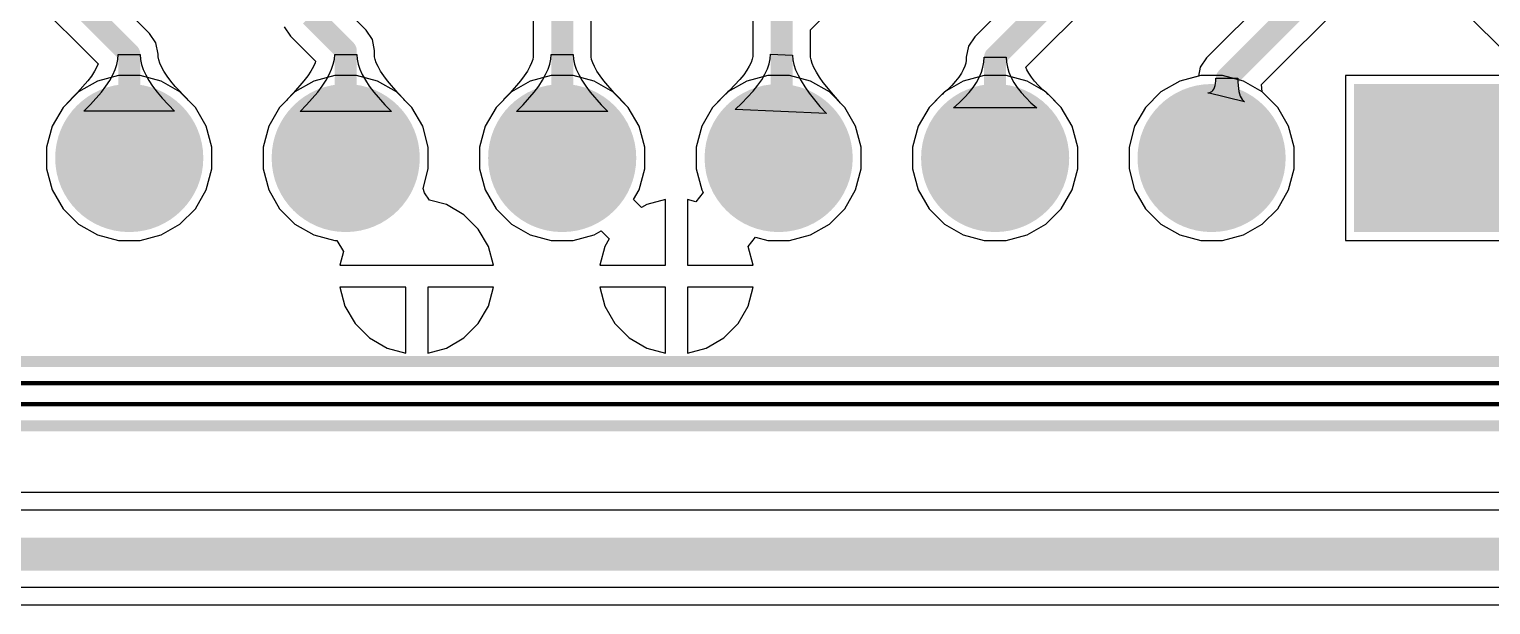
# Model space of a CAD drawing. Header units: inches. Extents: x 1.37 to 4.6, y 1.74 to 5.29.
# Drawn here: x 2.127 to 2.791, y 3.512 to 3.774 of the extents above; entities that cross this region are included whole.
import ezdxf

# ---------------------------------------------------------------- set-up
doc = ezdxf.new("R2010")
doc.units = ezdxf.units.IN
doc.header["$MEASUREMENT"] = 0
for name, color, linetype in [('BottomLayer', 5, 'Continuous'), ('BottomSolder', 6, 'Continuous'), ('Mechanical13', 56, 'Continuous'), ('Mechanical15', 56, 'Continuous'), ('MultiLayer', 9, 'Continuous'), ('PadHoleLayer', 156, 'Continuous'), ('TopLayer', 1, 'Continuous'), ('TopOverlay', 2, 'Continuous'), ('TopSolder', 216, 'Continuous')]:
    doc.layers.add(name, color=color, linetype=linetype)

# ---------------------------------------------------------------- blocks, each defined once
blk = doc.blocks.new('JST_B8B_XH_A_134')
at = {"layer": 'Mechanical13', "const_width": 0.005}
blk.add_lwpolyline([(-0.44094, 0.11319), (0.44094, 0.11319)], dxfattribs=at)
at = {"layer": 'Mechanical15', "const_width": 0.00197}
blk.add_lwpolyline([(-0.45079, 0.12303), (0.45079, 0.12303)], dxfattribs=at)
at = {"layer": 'TopOverlay', "const_width": 0.005}
blk.add_lwpolyline([(-0.44094, 0.11319), (0.44094, 0.11319)], dxfattribs=at)
blk = doc.blocks.new('JST_B8B_XH_A_137')
at = {"layer": 'BottomLayer'}
h = blk.add_hatch(color=5, dxfattribs=at)
edge = h.paths.add_edge_path()
edge.add_arc((-0.24606, -0.02067), 0.02968, 0, 360)
h = blk.add_hatch(color=5, dxfattribs=at)
edge = h.paths.add_edge_path()
edge.add_arc((-0.14764, -0.02067), 0.02968, 0, 360)
h = blk.add_hatch(color=5, dxfattribs=at)
edge = h.paths.add_edge_path()
edge.add_arc((-0.04921, -0.02067), 0.02968, 0, 360)
h = blk.add_hatch(color=5, dxfattribs=at)
edge = h.paths.add_edge_path()
edge.add_arc((0.04921, -0.02067), 0.02968, 0, 360)
h = blk.add_hatch(color=5, dxfattribs=at)
edge = h.paths.add_edge_path()
edge.add_arc((0.14764, -0.02067), 0.02968, 0, 360)
h = blk.add_hatch(color=5, dxfattribs=at)
edge = h.paths.add_edge_path()
edge.add_arc((0.24606, -0.02067), 0.02968, 0, 360)
blk.add_hatch(color=5, dxfattribs=at).paths.add_polyline_path([(0.3148, 0.00902), (0.37417, 0.00902), (0.37417, -0.05035), (0.3148, -0.05035)])
at = {"layer": 'BottomSolder'}
h = blk.add_hatch(color=6, dxfattribs=at)
edge = h.paths.add_edge_path()
edge.add_arc((-0.24606, -0.02067), 0.03368, 0, 360)
h = blk.add_hatch(color=6, dxfattribs=at)
edge = h.paths.add_edge_path()
edge.add_arc((-0.14764, -0.02067), 0.03368, 0, 360)
h = blk.add_hatch(color=6, dxfattribs=at)
edge = h.paths.add_edge_path()
edge.add_arc((-0.04921, -0.02067), 0.03368, 0, 360)
h = blk.add_hatch(color=6, dxfattribs=at)
edge = h.paths.add_edge_path()
edge.add_arc((0.04921, -0.02067), 0.03368, 0, 360)
h = blk.add_hatch(color=6, dxfattribs=at)
edge = h.paths.add_edge_path()
edge.add_arc((0.14764, -0.02067), 0.03368, 0, 360)
h = blk.add_hatch(color=6, dxfattribs=at)
edge = h.paths.add_edge_path()
edge.add_arc((0.24606, -0.02067), 0.03368, 0, 360)
blk.add_hatch(color=6, dxfattribs=at).paths.add_polyline_path([(0.3108, 0.01302), (0.37817, 0.01302), (0.37817, -0.05435), (0.3108, -0.05435)])
at = {"layer": 'MultiLayer'}
h = blk.add_hatch(color=9, dxfattribs=at)
edge = h.paths.add_edge_path()
edge.add_arc((-0.24606, -0.02067), 0.02968, 0, 360)
h = blk.add_hatch(color=9, dxfattribs=at)
edge = h.paths.add_edge_path()
edge.add_arc((-0.14764, -0.02067), 0.02968, 0, 360)
h = blk.add_hatch(color=9, dxfattribs=at)
edge = h.paths.add_edge_path()
edge.add_arc((-0.04921, -0.02067), 0.02968, 0, 360)
h = blk.add_hatch(color=9, dxfattribs=at)
edge = h.paths.add_edge_path()
edge.add_arc((0.04921, -0.02067), 0.02968, 0, 360)
h = blk.add_hatch(color=9, dxfattribs=at)
edge = h.paths.add_edge_path()
edge.add_arc((0.14764, -0.02067), 0.02968, 0, 360)
h = blk.add_hatch(color=9, dxfattribs=at)
edge = h.paths.add_edge_path()
edge.add_arc((0.24606, -0.02067), 0.02968, 0, 360)
at = {"layer": 'PadHoleLayer'}
h = blk.add_hatch(color=156, dxfattribs=at)
edge = h.paths.add_edge_path()
edge.add_arc((-0.24606, -0.02067), 0.01969, 0, 360)
h = blk.add_hatch(color=156, dxfattribs=at)
edge = h.paths.add_edge_path()
edge.add_arc((-0.14764, -0.02067), 0.01969, 0, 360)
h = blk.add_hatch(color=156, dxfattribs=at)
edge = h.paths.add_edge_path()
edge.add_arc((-0.04921, -0.02067), 0.01969, 0, 360)
h = blk.add_hatch(color=156, dxfattribs=at)
edge = h.paths.add_edge_path()
edge.add_arc((0.04921, -0.02067), 0.01969, 0, 360)
h = blk.add_hatch(color=156, dxfattribs=at)
edge = h.paths.add_edge_path()
edge.add_arc((0.14764, -0.02067), 0.01969, 0, 360)
h = blk.add_hatch(color=156, dxfattribs=at)
edge = h.paths.add_edge_path()
edge.add_arc((0.24606, -0.02067), 0.01969, 0, 360)
h = blk.add_hatch(color=156, dxfattribs=at)
edge = h.paths.add_edge_path()
edge.add_arc((0.34449, -0.02067), 0.01969, 0, 360)
at = {"layer": 'TopLayer'}
h = blk.add_hatch(color=1, dxfattribs=at)
edge = h.paths.add_edge_path()
edge.add_arc((-0.24606, -0.02067), 0.02968, 0, 360)
h = blk.add_hatch(color=1, dxfattribs=at)
edge = h.paths.add_edge_path()
edge.add_arc((-0.14764, -0.02067), 0.02968, 0, 360)
h = blk.add_hatch(color=1, dxfattribs=at)
edge = h.paths.add_edge_path()
edge.add_arc((-0.04921, -0.02067), 0.02968, 0, 360)
h = blk.add_hatch(color=1, dxfattribs=at)
edge = h.paths.add_edge_path()
edge.add_arc((0.04921, -0.02067), 0.02968, 0, 360)
h = blk.add_hatch(color=1, dxfattribs=at)
edge = h.paths.add_edge_path()
edge.add_arc((0.14764, -0.02067), 0.02968, 0, 360)
h = blk.add_hatch(color=1, dxfattribs=at)
edge = h.paths.add_edge_path()
edge.add_arc((0.24606, -0.02067), 0.02968, 0, 360)
blk.add_hatch(color=1, dxfattribs=at).paths.add_polyline_path([(0.3148, 0.00902), (0.37417, 0.00902), (0.37417, -0.05035), (0.3148, -0.05035)])
at = {"layer": 'TopSolder'}
h = blk.add_hatch(color=216, dxfattribs=at)
edge = h.paths.add_edge_path()
edge.add_arc((-0.24606, -0.02067), 0.03368, 0, 360)
h = blk.add_hatch(color=216, dxfattribs=at)
edge = h.paths.add_edge_path()
edge.add_arc((-0.14764, -0.02067), 0.03368, 0, 360)
h = blk.add_hatch(color=216, dxfattribs=at)
edge = h.paths.add_edge_path()
edge.add_arc((-0.04921, -0.02067), 0.03368, 0, 360)
h = blk.add_hatch(color=216, dxfattribs=at)
edge = h.paths.add_edge_path()
edge.add_arc((0.04921, -0.02067), 0.03368, 0, 360)
h = blk.add_hatch(color=216, dxfattribs=at)
edge = h.paths.add_edge_path()
edge.add_arc((0.14764, -0.02067), 0.03368, 0, 360)
h = blk.add_hatch(color=216, dxfattribs=at)
edge = h.paths.add_edge_path()
edge.add_arc((0.24606, -0.02067), 0.03368, 0, 360)
blk.add_hatch(color=216, dxfattribs=at).paths.add_polyline_path([(0.3108, 0.01302), (0.37817, 0.01302), (0.37817, -0.05435), (0.3108, -0.05435)])
at = {"layer": 'Mechanical13', "const_width": 0.005}
blk.add_lwpolyline([(-0.44094, -0.11319), (0.44094, -0.11319)], dxfattribs=at)
at = {"layer": 'Mechanical15', "const_width": 0.00197}
blk.add_lwpolyline([(-0.45079, -0.12303), (0.45079, -0.12303)], dxfattribs=at)
at = {"layer": 'TopOverlay', "const_width": 0.005}
blk.add_lwpolyline([(-0.44094, -0.11319), (0.44094, -0.11319)], dxfattribs=at)

msp = doc.modelspace()

# ---------------------------------------------------------------- linework, layer by layer
at = {"layer": 'BottomLayer'}
for p, q in [((2.35072, 4.21072), (2.85187, 3.70956)), ((2.15794, 3.75023), (2.14938, 3.74529)), ((2.16749, 3.75279), (2.15794, 3.75023)), ((2.17738, 3.75279), (2.16749, 3.75279)), ((2.18694, 3.75023), (2.17738, 3.75279)), ((2.1955, 3.74529), (2.18694, 3.75023)), ((2.25637, 3.75023), (2.2478, 3.74529)), ((2.26592, 3.75279), (2.25637, 3.75023)), ((2.27581, 3.75279), (2.26592, 3.75279)), ((2.28536, 3.75023), (2.27581, 3.75279)), ((2.29393, 3.74529), (2.28536, 3.75023)), ((2.35479, 3.75023), (2.34623, 3.74529)), ((2.36435, 3.75279), (2.35479, 3.75023)), ((2.37423, 3.75279), (2.36435, 3.75279)), ((2.38379, 3.75023), (2.37423, 3.75279)), ((2.39235, 3.74529), (2.38379, 3.75023)), ((2.45322, 3.75023), (2.44465, 3.74529)), ((2.46277, 3.75279), (2.45322, 3.75023)), ((2.47266, 3.75279), (2.46277, 3.75279)), ((2.48221, 3.75023), (2.47266, 3.75279)), ((2.49078, 3.74529), (2.48221, 3.75023)), ((2.55164, 3.75023), (2.54308, 3.74529)), ((2.5612, 3.75279), (2.55164, 3.75023)), ((2.57109, 3.75279), (2.5612, 3.75279)), ((2.58064, 3.75023), (2.57109, 3.75279)), ((2.5892, 3.74529), (2.58064, 3.75023)), ((2.65007, 3.75023), (2.6415, 3.74529)), ((2.65962, 3.75279), (2.65007, 3.75023)), ((2.66951, 3.75279), (2.65962, 3.75279)), ((2.67906, 3.75023), (2.66951, 3.75279)), ((2.68763, 3.74529), (2.67906, 3.75023)), ((2.80055, 3.75279), (2.72543, 3.75279)), ((2.72543, 3.75279), (2.72543, 3.67767)), ((2.14938, 3.74529), (2.14238, 3.73829)), ((2.20249, 3.73829), (2.1955, 3.74529)), ((2.2478, 3.74529), (2.24081, 3.73829)), ((2.30092, 3.73829), (2.29393, 3.74529)), ((2.34623, 3.74529), (2.33924, 3.73829)), ((2.39934, 3.73829), (2.39235, 3.74529)), ((2.44465, 3.74529), (2.43766, 3.73829)), ((2.49777, 3.73829), (2.49078, 3.74529)), ((2.54308, 3.74529), (2.53609, 3.73829)), ((2.5962, 3.73829), (2.5892, 3.74529)), ((2.6415, 3.74529), (2.63451, 3.73829)), ((2.69462, 3.73829), (2.68763, 3.74529)), ((2.14238, 3.73829), (2.13744, 3.72973)), ((2.20744, 3.72973), (2.20249, 3.73829)), ((2.24081, 3.73829), (2.23587, 3.72973)), ((2.30586, 3.72973), (2.30092, 3.73829)), ((2.33924, 3.73829), (2.33429, 3.72973)), ((2.40429, 3.72973), (2.39934, 3.73829)), ((2.43766, 3.73829), (2.43272, 3.72973)), ((2.50271, 3.72973), (2.49777, 3.73829)), ((2.53609, 3.73829), (2.53114, 3.72973)), ((2.60114, 3.72973), (2.5962, 3.73829)), ((2.63451, 3.73829), (2.62957, 3.72973)), ((2.69957, 3.72973), (2.69462, 3.73829)), ((2.13744, 3.72973), (2.13488, 3.72018)), ((2.21, 3.72018), (2.20744, 3.72973)), ((2.23587, 3.72973), (2.23331, 3.72018)), ((2.30842, 3.72018), (2.30586, 3.72973)), ((2.33429, 3.72973), (2.33173, 3.72018)), ((2.40685, 3.72018), (2.40429, 3.72973)), ((2.43272, 3.72973), (2.43016, 3.72018)), ((2.50527, 3.72018), (2.50271, 3.72973)), ((2.53114, 3.72973), (2.52858, 3.72018)), ((2.6037, 3.72018), (2.60114, 3.72973)), ((2.62957, 3.72973), (2.62701, 3.72018)), ((2.70212, 3.72018), (2.69957, 3.72973)), ((2.13488, 3.72018), (2.13488, 3.71029)), ((2.21, 3.71029), (2.21, 3.72018)), ((2.23331, 3.72018), (2.23331, 3.71029)), ((2.30842, 3.71029), (2.30842, 3.72018)), ((2.33173, 3.72018), (2.33173, 3.71029)), ((2.40685, 3.71029), (2.40685, 3.72018)), ((2.43016, 3.72018), (2.43016, 3.71029)), ((2.50527, 3.71029), (2.50527, 3.72018)), ((2.52858, 3.72018), (2.52858, 3.71029)), ((2.6037, 3.71029), (2.6037, 3.72018)), ((2.62701, 3.72018), (2.62701, 3.71029)), ((2.70212, 3.71029), (2.70212, 3.72018)), ((2.13488, 3.71029), (2.13744, 3.70073)), ((2.20744, 3.70073), (2.21, 3.71029)), ((2.23331, 3.71029), (2.23587, 3.70073)), ((2.30605, 3.70142), (2.30842, 3.71029)), ((2.33173, 3.71029), (2.33429, 3.70073)), ((2.40429, 3.70073), (2.40685, 3.71029)), ((2.43016, 3.71029), (2.43272, 3.70073)), ((2.50271, 3.70073), (2.50527, 3.71029)), ((2.52858, 3.71029), (2.53114, 3.70073)), ((2.60114, 3.70073), (2.6037, 3.71029)), ((2.62701, 3.71029), (2.62957, 3.70073)), ((2.69957, 3.70073), (2.70212, 3.71029)), ((2.13744, 3.70073), (2.14238, 3.69217)), ((2.20249, 3.69217), (2.20744, 3.70073)), ((2.23587, 3.70073), (2.24081, 3.69217)), ((2.30672, 3.69945), (2.30605, 3.70142)), ((2.30896, 3.69609), (2.30672, 3.69945)), ((2.31666, 3.69403), (2.30896, 3.69609)), ((2.33429, 3.70073), (2.33924, 3.69217)), ((2.40175, 3.69634), (2.40429, 3.70073)), ((2.40541, 3.69268), (2.40175, 3.69634)), ((2.41626, 3.69631), (2.40775, 3.69403)), ((2.41626, 3.66642), (2.41626, 3.69631)), ((2.43009, 3.69529), (2.42626, 3.69631)), ((2.42626, 3.69631), (2.42626, 3.66642)), ((2.43338, 3.69958), (2.43009, 3.69529)), ((2.43272, 3.70073), (2.43338, 3.69958)), ((2.49777, 3.69217), (2.50271, 3.70073)), ((2.53114, 3.70073), (2.53609, 3.69217)), ((2.5962, 3.69217), (2.60114, 3.70073)), ((2.62957, 3.70073), (2.63451, 3.69217)), ((2.69462, 3.69217), (2.69957, 3.70073)), ((2.14238, 3.69217), (2.14938, 3.68518)), ((2.1955, 3.68518), (2.20249, 3.69217)), ((2.24081, 3.69217), (2.2478, 3.68518)), ((2.32464, 3.68942), (2.31666, 3.69403)), ((2.33116, 3.68291), (2.32464, 3.68942)), ((2.33924, 3.69217), (2.34623, 3.68518)), ((2.40775, 3.69403), (2.40541, 3.69268)), ((2.49078, 3.68518), (2.49777, 3.69217)), ((2.53609, 3.69217), (2.54308, 3.68518)), ((2.5892, 3.68518), (2.5962, 3.69217)), ((2.63451, 3.69217), (2.6415, 3.68518)), ((2.68763, 3.68518), (2.69462, 3.69217)), ((2.14938, 3.68518), (2.15794, 3.68023)), ((2.18694, 3.68023), (2.1955, 3.68518)), ((2.2478, 3.68518), (2.25637, 3.68023)), ((2.33576, 3.67493), (2.33116, 3.68291)), ((2.34623, 3.68518), (2.35479, 3.68023)), ((2.38379, 3.68023), (2.38701, 3.68209)), ((2.38701, 3.68209), (2.39067, 3.67843)), ((2.48221, 3.68023), (2.49078, 3.68518)), ((2.54308, 3.68518), (2.55164, 3.68023)), ((2.58064, 3.68023), (2.5892, 3.68518)), ((2.6415, 3.68518), (2.65007, 3.68023)), ((2.67906, 3.68023), (2.68763, 3.68518)), ((2.15794, 3.68023), (2.16749, 3.67767)), ((2.16749, 3.67767), (2.17738, 3.67767)), ((2.17738, 3.67767), (2.18694, 3.68023)), ((2.25637, 3.68023), (2.26592, 3.67767)), ((2.26592, 3.67767), (2.26682, 3.67767)), ((2.26682, 3.67767), (2.26993, 3.67267)), ((2.33804, 3.66642), (2.33576, 3.67493)), ((2.35479, 3.68023), (2.36435, 3.67767)), ((2.36435, 3.67767), (2.37423, 3.67767)), ((2.37423, 3.67767), (2.38379, 3.68023)), ((2.38864, 3.67493), (2.38636, 3.66642)), ((2.39067, 3.67843), (2.38864, 3.67493)), ((2.45387, 3.67493), (2.4572, 3.67917)), ((2.45615, 3.66642), (2.45387, 3.67493)), ((2.4572, 3.67917), (2.46277, 3.67767)), ((2.46277, 3.67767), (2.47266, 3.67767)), ((2.47266, 3.67767), (2.48221, 3.68023)), ((2.55164, 3.68023), (2.5612, 3.67767)), ((2.5612, 3.67767), (2.57109, 3.67767)), ((2.57109, 3.67767), (2.58064, 3.68023)), ((2.65007, 3.68023), (2.65962, 3.67767)), ((2.65962, 3.67767), (2.66951, 3.67767)), ((2.66951, 3.67767), (2.67906, 3.68023)), ((2.72543, 3.67767), (2.80055, 3.67767)), ((2.26993, 3.67267), (2.26825, 3.66642)), ((2.26825, 3.66642), (2.33804, 3.66642)), ((2.38636, 3.66642), (2.41626, 3.66642)), ((2.42626, 3.66642), (2.45615, 3.66642)), ((2.29815, 3.65642), (2.26825, 3.65642)), ((2.26825, 3.65642), (2.27053, 3.64791)), ((2.29815, 3.62652), (2.29815, 3.65642)), ((2.33804, 3.65642), (2.30815, 3.65642)), ((2.30815, 3.65642), (2.30815, 3.62652)), ((2.33576, 3.64791), (2.33804, 3.65642)), ((2.41626, 3.65642), (2.38636, 3.65642)), ((2.38636, 3.65642), (2.38864, 3.64791)), ((2.41626, 3.62652), (2.41626, 3.65642)), ((2.45615, 3.65642), (2.42626, 3.65642)), ((2.42626, 3.65642), (2.42626, 3.62652)), ((2.45387, 3.64791), (2.45615, 3.65642)), ((2.27053, 3.64791), (2.27514, 3.63993)), ((2.33116, 3.63993), (2.33576, 3.64791)), ((2.38864, 3.64791), (2.39325, 3.63993)), ((2.44927, 3.63993), (2.45387, 3.64791)), ((2.27514, 3.63993), (2.28166, 3.63341)), ((2.32464, 3.63341), (2.33116, 3.63993)), ((2.39325, 3.63993), (2.39977, 3.63341)), ((2.44275, 3.63341), (2.44927, 3.63993)), ((2.28166, 3.63341), (2.28964, 3.6288)), ((2.28964, 3.6288), (2.29815, 3.62652)), ((2.30815, 3.62652), (2.31666, 3.6288)), ((2.31666, 3.6288), (2.32464, 3.63341)), ((2.39977, 3.63341), (2.40775, 3.6288)), ((2.40775, 3.6288), (2.41626, 3.62652)), ((2.42626, 3.62652), (2.43477, 3.6288)), ((2.43477, 3.6288), (2.44275, 3.63341)), ((2.825, 3.56303), (1.98833, 3.56303)), ((2.825, 3.555), (1.985, 3.555)), ((1.955, 3.52), (2.84, 3.52)), ((1.955, 3.51197), (2.80667, 3.51197))]:
    msp.add_line(p, q, dxfattribs=at)
at = {"layer": 'BottomLayer', "const_width": 0.015}
msp.add_lwpolyline([(1.95, 3.535), (2.82, 3.535)], dxfattribs=at)
at = {"layer": 'TopLayer'}
for p, q in [((2.38242, 3.7613), (2.38242, 3.96071)), ((2.35616, 3.85583), (2.35616, 3.7613)), ((2.75076, 3.84932), (2.66221, 3.76078)), ((2.18172, 3.77184), (2.11273, 3.84084)), ((2.68719, 3.74862), (2.77317, 3.8346)), ((2.6179, 3.83147), (2.55686, 3.77042)), ((2.09032, 3.82612), (2.15838, 3.75805)), ((2.58013, 3.75656), (2.64031, 3.81675)), ((2.48218, 3.77362), (2.50745, 3.79889)), ((2.28015, 3.77342), (2.26813, 3.78544)), ((2.24287, 3.77498), (2.24572, 3.77072)), ((2.45593, 3.77906), (2.45593, 3.76148)), ((2.18457, 3.76758), (2.18172, 3.77184)), ((2.24572, 3.77072), (2.2572, 3.75924)), ((2.28299, 3.76916), (2.28015, 3.77342)), ((2.28399, 3.76414), (2.28299, 3.76916)), ((2.48218, 3.76106), (2.48218, 3.77362)), ((2.55686, 3.77042), (2.55401, 3.76616)), ((2.16728, 3.76012), (2.16744, 3.7623)), ((2.16744, 3.7623), (2.17744, 3.7623)), ((2.17744, 3.7623), (2.1776, 3.76012)), ((2.18557, 3.76256), (2.18457, 3.76758)), ((2.18557, 3.76122), (2.18557, 3.76256)), ((2.26571, 3.76017), (2.26586, 3.7623)), ((2.26586, 3.7623), (2.27586, 3.7623)), ((2.27586, 3.7623), (2.27602, 3.76017)), ((2.28399, 3.7613), (2.28399, 3.76414)), ((2.28425, 3.76006), (2.28399, 3.7613)), ((2.35616, 3.7613), (2.3559, 3.76006)), ((2.36413, 3.76017), (2.36429, 3.7623)), ((2.36429, 3.7623), (2.37429, 3.7623)), ((2.37429, 3.7623), (2.37445, 3.76017)), ((2.38268, 3.76006), (2.38242, 3.7613)), ((2.45593, 3.76147), (2.45567, 3.76024)), ((2.45593, 3.76148), (2.45593, 3.76147)), ((2.4639, 3.76032), (2.46406, 3.7625)), ((2.46406, 3.7625), (2.47406, 3.76204)), ((2.47406, 3.76204), (2.47421, 3.75996)), ((2.55401, 3.76616), (2.55301, 3.76114)), ((2.15667, 3.7547), (2.15526, 3.75255)), ((2.15776, 3.75666), (2.15667, 3.7547)), ((2.15838, 3.75805), (2.15776, 3.75666)), ((2.16495, 3.75307), (2.16604, 3.7555)), ((2.16604, 3.7555), (2.16682, 3.75786)), ((2.16682, 3.75786), (2.16728, 3.76012)), ((2.1776, 3.76012), (2.17806, 3.75786)), ((2.17806, 3.75786), (2.17884, 3.7555)), ((2.17884, 3.7555), (2.17993, 3.75307)), ((2.18583, 3.75994), (2.18557, 3.76122)), ((2.18634, 3.75841), (2.18583, 3.75994)), ((2.18712, 3.75666), (2.18634, 3.75841)), ((2.18821, 3.7547), (2.18712, 3.75666)), ((2.18962, 3.75255), (2.18821, 3.7547)), ((2.25505, 3.7548), (2.25361, 3.75261)), ((2.25617, 3.7568), (2.25505, 3.7548)), ((2.25697, 3.75856), (2.25617, 3.7568)), ((2.2572, 3.75924), (2.25697, 3.75856)), ((2.26334, 3.75317), (2.26444, 3.7556)), ((2.26444, 3.7556), (2.26523, 3.75794)), ((2.26523, 3.75794), (2.26571, 3.76017)), ((2.27602, 3.76017), (2.2765, 3.75794)), ((2.2765, 3.75794), (2.27729, 3.7556)), ((2.27729, 3.7556), (2.27839, 3.75317)), ((2.28476, 3.75856), (2.28425, 3.76006)), ((2.28556, 3.7568), (2.28476, 3.75856)), ((2.28667, 3.7548), (2.28556, 3.7568)), ((2.28812, 3.75261), (2.28667, 3.7548)), ((2.35348, 3.7548), (2.35204, 3.75261)), ((2.35459, 3.7568), (2.35348, 3.7548)), ((2.35539, 3.75856), (2.35459, 3.7568)), ((2.3559, 3.76006), (2.35539, 3.75856)), ((2.36177, 3.75317), (2.36287, 3.7556)), ((2.36287, 3.7556), (2.36366, 3.75794)), ((2.36366, 3.75794), (2.36413, 3.76017)), ((2.37445, 3.76017), (2.37492, 3.75794)), ((2.37492, 3.75794), (2.37571, 3.7556)), ((2.37571, 3.7556), (2.37681, 3.75317)), ((2.38319, 3.75856), (2.38268, 3.76006)), ((2.38399, 3.7568), (2.38319, 3.75856)), ((2.3851, 3.7548), (2.38399, 3.7568)), ((2.38654, 3.75261), (2.3851, 3.7548)), ((2.45325, 3.75519), (2.45181, 3.75311)), ((2.45437, 3.75709), (2.45325, 3.75519)), ((2.45516, 3.75877), (2.45437, 3.75709)), ((2.45567, 3.76024), (2.45516, 3.75877)), ((2.46148, 3.75334), (2.46261, 3.75574)), ((2.46261, 3.75574), (2.46341, 3.75807)), ((2.46341, 3.75807), (2.4639, 3.76032)), ((2.47421, 3.75996), (2.47467, 3.75776)), ((2.47467, 3.75776), (2.47544, 3.75542)), ((2.47544, 3.75542), (2.47652, 3.75295)), ((2.48244, 3.75984), (2.48218, 3.76106)), ((2.48295, 3.75829), (2.48244, 3.75984)), ((2.48375, 3.75646), (2.48295, 3.75829)), ((2.48486, 3.75437), (2.48375, 3.75646)), ((2.55167, 3.75542), (2.55078, 3.75377)), ((2.55233, 3.75697), (2.55167, 3.75542)), ((2.55277, 3.75842), (2.55233, 3.75697)), ((2.55301, 3.75979), (2.55277, 3.75842)), ((2.55301, 3.76114), (2.55301, 3.75979)), ((2.55989, 3.75423), (2.56058, 3.75653)), ((2.56058, 3.75653), (2.561, 3.75884)), ((2.561, 3.75884), (2.56114, 3.76114)), ((2.56114, 3.76114), (2.57114, 3.76114)), ((2.57114, 3.76114), (2.57128, 3.75884)), ((2.57128, 3.75884), (2.5717, 3.75653)), ((2.5717, 3.75653), (2.57239, 3.75423)), ((2.58061, 3.75542), (2.58013, 3.75656)), ((2.5815, 3.75377), (2.58061, 3.75542)), ((2.65937, 3.75652), (2.65857, 3.75251)), ((2.66221, 3.76078), (2.65937, 3.75652)), ((2.15357, 3.7503), (2.14896, 3.74508)), ((2.15526, 3.75255), (2.15357, 3.7503)), ((2.16183, 3.74793), (2.16354, 3.75054)), ((2.16354, 3.75054), (2.16495, 3.75307)), ((2.17993, 3.75307), (2.18134, 3.75054)), ((2.18134, 3.75054), (2.18305, 3.74793)), ((2.19136, 3.75023), (2.18962, 3.75255)), ((2.19339, 3.74782), (2.19136, 3.75023)), ((2.25189, 3.75031), (2.24719, 3.74494)), ((2.25361, 3.75261), (2.25189, 3.75031)), ((2.25813, 3.74526), (2.26018, 3.74799)), ((2.26018, 3.74799), (2.26192, 3.75063)), ((2.26192, 3.75063), (2.26334, 3.75317)), ((2.27839, 3.75317), (2.27981, 3.75063)), ((2.27981, 3.75063), (2.28155, 3.74799)), ((2.28155, 3.74799), (2.2836, 3.74526)), ((2.28984, 3.75031), (2.28812, 3.75261)), ((2.29453, 3.74494), (2.28984, 3.75031)), ((2.35031, 3.75031), (2.34562, 3.74494)), ((2.35204, 3.75261), (2.35031, 3.75031)), ((2.35656, 3.74526), (2.35861, 3.74799)), ((2.35861, 3.74799), (2.36035, 3.75063)), ((2.36035, 3.75063), (2.36177, 3.75317)), ((2.37681, 3.75317), (2.37823, 3.75063)), ((2.37823, 3.75063), (2.37997, 3.74799)), ((2.37997, 3.74799), (2.38202, 3.74526)), ((2.38827, 3.75031), (2.38654, 3.75261)), ((2.39296, 3.74494), (2.38827, 3.75031)), ((2.45008, 3.75095), (2.44532, 3.7459)), ((2.45181, 3.75311), (2.45008, 3.75095)), ((2.45615, 3.74568), (2.45825, 3.74831)), ((2.45825, 3.74831), (2.46002, 3.75086)), ((2.46002, 3.75086), (2.46148, 3.75334)), ((2.47652, 3.75295), (2.4779, 3.75036)), ((2.4779, 3.75036), (2.47959, 3.74764)), ((2.48629, 3.75207), (2.48486, 3.75437)), ((2.48801, 3.74962), (2.48629, 3.75207)), ((2.49262, 3.74392), (2.48801, 3.74962)), ((2.54645, 3.74829), (2.54442, 3.74631)), ((2.54818, 3.7502), (2.54645, 3.74829)), ((2.54962, 3.75203), (2.54818, 3.7502)), ((2.55078, 3.75377), (2.54962, 3.75203)), ((2.55613, 3.74732), (2.55766, 3.74962)), ((2.55766, 3.74962), (2.55891, 3.75193)), ((2.55891, 3.75193), (2.55989, 3.75423)), ((2.57239, 3.75423), (2.57337, 3.75193)), ((2.57337, 3.75193), (2.57462, 3.74962)), ((2.57462, 3.74962), (2.57615, 3.74732)), ((2.58266, 3.75203), (2.5815, 3.75377)), ((2.5841, 3.7502), (2.58266, 3.75203)), ((2.58583, 3.74829), (2.5841, 3.7502)), ((2.58786, 3.74631), (2.58583, 3.74829)), ((2.65007, 3.75023), (2.6415, 3.74529)), ((2.65857, 3.75251), (2.65007, 3.75023)), ((2.6659, 3.74736), (2.66616, 3.74821)), ((2.66616, 3.74821), (2.66635, 3.74918)), ((2.66635, 3.74918), (2.66646, 3.75028)), ((2.66646, 3.75028), (2.6665, 3.7515)), ((2.6665, 3.7515), (2.6765, 3.7515)), ((2.6765, 3.7515), (2.67653, 3.7498)), ((2.67653, 3.7498), (2.67677, 3.74682)), ((2.68763, 3.74529), (2.68719, 3.74862)), ((2.80055, 3.75279), (2.72543, 3.75279)), ((2.72543, 3.75279), (2.72543, 3.67767)), ((2.14575, 3.74166), (2.14238, 3.73829)), ((2.14618, 3.7423), (2.14575, 3.74166)), ((2.14896, 3.74508), (2.14618, 3.7423)), ((2.14618, 3.7423), (2.14618, 3.7423)), ((2.14618, 3.7423), (2.14618, 3.7423)), ((2.15482, 3.73958), (2.1598, 3.74523)), ((2.1598, 3.74523), (2.16183, 3.74793)), ((2.18305, 3.74793), (2.18508, 3.74523)), ((2.18508, 3.74523), (2.18741, 3.74245)), ((2.18741, 3.74245), (2.19302, 3.73662)), ((2.19881, 3.74219), (2.19339, 3.74782)), ((2.19918, 3.74161), (2.19881, 3.74219)), ((2.20249, 3.73829), (2.19918, 3.74161)), ((2.24395, 3.74144), (2.24081, 3.73829)), ((2.24437, 3.74207), (2.24395, 3.74144)), ((2.24719, 3.74494), (2.24437, 3.74207)), ((2.25308, 3.73947), (2.25813, 3.74526)), ((2.2836, 3.74526), (2.28865, 3.73947)), ((2.29736, 3.74207), (2.29453, 3.74494)), ((2.29778, 3.74144), (2.29736, 3.74207)), ((2.30092, 3.73829), (2.29778, 3.74144)), ((2.34238, 3.74144), (2.33924, 3.73829)), ((2.34279, 3.74207), (2.34238, 3.74144)), ((2.34562, 3.74494), (2.34279, 3.74207)), ((2.35151, 3.73947), (2.35656, 3.74526)), ((2.38202, 3.74526), (2.38707, 3.73947)), ((2.39579, 3.74207), (2.39296, 3.74494)), ((2.3962, 3.74144), (2.39579, 3.74207)), ((2.39934, 3.73829), (2.3962, 3.74144)), ((2.44207, 3.7427), (2.43766, 3.73829)), ((2.44245, 3.74323), (2.44207, 3.7427)), ((2.44455, 3.74518), (2.44245, 3.74323)), ((2.44465, 3.74529), (2.44455, 3.74518)), ((2.44467, 3.7453), (2.44465, 3.74529)), ((2.44532, 3.7459), (2.44467, 3.7453)), ((2.45098, 3.7402), (2.45615, 3.74568)), ((2.47959, 3.74764), (2.48159, 3.74479)), ((2.48159, 3.74479), (2.48651, 3.7387)), ((2.49539, 3.74085), (2.49262, 3.74392)), ((2.54147, 3.74368), (2.53609, 3.73829)), ((2.54154, 3.74378), (2.54147, 3.74368)), ((2.54164, 3.74384), (2.54154, 3.74378)), ((2.54192, 3.74413), (2.54164, 3.74384)), ((2.54194, 3.74415), (2.54192, 3.74413)), ((2.54199, 3.74419), (2.54194, 3.74415)), ((2.54308, 3.74529), (2.54199, 3.74419)), ((2.54356, 3.74556), (2.54308, 3.74529)), ((2.54442, 3.74631), (2.54356, 3.74556)), ((2.54986, 3.7404), (2.55223, 3.74271)), ((2.55223, 3.74271), (2.55432, 3.74501)), ((2.55432, 3.74501), (2.55613, 3.74732)), ((2.57615, 3.74732), (2.57796, 3.74501)), ((2.57796, 3.74501), (2.58005, 3.74271)), ((2.58005, 3.74271), (2.58242, 3.7404)), ((2.58872, 3.74556), (2.58786, 3.74631)), ((2.5892, 3.74529), (2.58872, 3.74556)), ((2.59029, 3.74419), (2.5892, 3.74529)), ((2.59034, 3.74415), (2.59029, 3.74419)), ((2.59036, 3.74413), (2.59034, 3.74415)), ((2.59065, 3.74384), (2.59036, 3.74413)), ((2.59075, 3.74378), (2.59065, 3.74384)), ((2.59081, 3.74368), (2.59075, 3.74378)), ((2.5962, 3.73829), (2.59081, 3.74368)), ((2.6415, 3.74529), (2.63451, 3.73829)), ((2.6628, 3.74486), (2.6635, 3.74497)), ((2.67959, 3.74083), (2.6628, 3.74486)), ((2.6635, 3.74497), (2.66413, 3.7452)), ((2.66413, 3.7452), (2.66469, 3.74555)), ((2.66469, 3.74555), (2.66517, 3.74603)), ((2.66517, 3.74603), (2.66557, 3.74663)), ((2.66557, 3.74663), (2.6659, 3.74736)), ((2.67677, 3.74682), (2.67699, 3.74554)), ((2.67699, 3.74554), (2.67727, 3.74441)), ((2.67727, 3.74441), (2.67761, 3.74341)), ((2.67761, 3.74341), (2.67801, 3.74256)), ((2.67801, 3.74256), (2.67848, 3.74184)), ((2.67848, 3.74184), (2.679, 3.74127)), ((2.69462, 3.73829), (2.68763, 3.74529)), ((2.14238, 3.73829), (2.13744, 3.72973)), ((2.15185, 3.73662), (2.15482, 3.73958)), ((2.19302, 3.73662), (2.15185, 3.73662)), ((2.20744, 3.72973), (2.20249, 3.73829)), ((2.24081, 3.73829), (2.23587, 3.72973)), ((2.25009, 3.73643), (2.25308, 3.73947)), ((2.29164, 3.73643), (2.25009, 3.73643)), ((2.28865, 3.73947), (2.29164, 3.73643)), ((2.30586, 3.72973), (2.30092, 3.73829)), ((2.33924, 3.73829), (2.33429, 3.72973)), ((2.34851, 3.73643), (2.35151, 3.73947)), ((2.39007, 3.73643), (2.34851, 3.73643)), ((2.38707, 3.73947), (2.39007, 3.73643)), ((2.40429, 3.72973), (2.39934, 3.73829)), ((2.43766, 3.73829), (2.43272, 3.72973)), ((2.44792, 3.73735), (2.45098, 3.7402)), ((2.48943, 3.73547), (2.44792, 3.73735)), ((2.48651, 3.7387), (2.48943, 3.73547)), ((2.49565, 3.74041), (2.49539, 3.74085)), ((2.49777, 3.73829), (2.49565, 3.74041)), ((2.50271, 3.72973), (2.49777, 3.73829)), ((2.53609, 3.73829), (2.53114, 3.72973)), ((2.54721, 3.7381), (2.54986, 3.7404)), ((2.58507, 3.7381), (2.54721, 3.7381)), ((2.58242, 3.7404), (2.58507, 3.7381)), ((2.60114, 3.72973), (2.5962, 3.73829)), ((2.63451, 3.73829), (2.62957, 3.72973)), ((2.679, 3.74127), (2.67959, 3.74083)), ((2.69957, 3.72973), (2.69462, 3.73829)), ((2.13744, 3.72973), (2.13488, 3.72018)), ((2.21, 3.72018), (2.20744, 3.72973)), ((2.23587, 3.72973), (2.23331, 3.72018)), ((2.30842, 3.72018), (2.30586, 3.72973)), ((2.33429, 3.72973), (2.33173, 3.72018)), ((2.40685, 3.72018), (2.40429, 3.72973)), ((2.43272, 3.72973), (2.43016, 3.72018)), ((2.50527, 3.72018), (2.50271, 3.72973)), ((2.53114, 3.72973), (2.52858, 3.72018)), ((2.6037, 3.72018), (2.60114, 3.72973)), ((2.62957, 3.72973), (2.62701, 3.72018)), ((2.70212, 3.72018), (2.69957, 3.72973)), ((2.13488, 3.72018), (2.13488, 3.71029)), ((2.21, 3.71029), (2.21, 3.72018)), ((2.23331, 3.72018), (2.23331, 3.71029)), ((2.30842, 3.71029), (2.30842, 3.72018)), ((2.33173, 3.72018), (2.33173, 3.71029)), ((2.40685, 3.71029), (2.40685, 3.72018)), ((2.43016, 3.72018), (2.43016, 3.71029)), ((2.50527, 3.71029), (2.50527, 3.72018)), ((2.52858, 3.72018), (2.52858, 3.71029)), ((2.6037, 3.71029), (2.6037, 3.72018)), ((2.62701, 3.72018), (2.62701, 3.71029)), ((2.70212, 3.71029), (2.70212, 3.72018)), ((2.13488, 3.71029), (2.13744, 3.70073)), ((2.20744, 3.70073), (2.21, 3.71029)), ((2.23331, 3.71029), (2.23587, 3.70073)), ((2.30605, 3.70142), (2.30842, 3.71029)), ((2.33173, 3.71029), (2.33429, 3.70073)), ((2.40429, 3.70073), (2.40685, 3.71029)), ((2.43016, 3.71029), (2.43272, 3.70073)), ((2.50271, 3.70073), (2.50527, 3.71029)), ((2.52858, 3.71029), (2.53114, 3.70073)), ((2.60114, 3.70073), (2.6037, 3.71029)), ((2.62701, 3.71029), (2.62957, 3.70073)), ((2.69957, 3.70073), (2.70212, 3.71029)), ((2.13744, 3.70073), (2.14238, 3.69217)), ((2.20249, 3.69217), (2.20744, 3.70073)), ((2.23587, 3.70073), (2.24081, 3.69217)), ((2.30672, 3.69945), (2.30605, 3.70142)), ((2.30896, 3.69609), (2.30672, 3.69945)), ((2.31666, 3.69403), (2.30896, 3.69609)), ((2.33429, 3.70073), (2.33924, 3.69217)), ((2.40175, 3.69634), (2.40429, 3.70073)), ((2.40541, 3.69268), (2.40175, 3.69634)), ((2.41626, 3.69631), (2.40775, 3.69403)), ((2.41626, 3.66642), (2.41626, 3.69631)), ((2.43009, 3.69529), (2.42626, 3.69631)), ((2.42626, 3.69631), (2.42626, 3.66642)), ((2.43338, 3.69958), (2.43009, 3.69529)), ((2.43272, 3.70073), (2.43338, 3.69958)), ((2.49777, 3.69217), (2.50271, 3.70073)), ((2.53114, 3.70073), (2.53609, 3.69217)), ((2.5962, 3.69217), (2.60114, 3.70073)), ((2.62957, 3.70073), (2.63451, 3.69217)), ((2.69462, 3.69217), (2.69957, 3.70073)), ((2.14238, 3.69217), (2.14938, 3.68518)), ((2.1955, 3.68518), (2.20249, 3.69217)), ((2.24081, 3.69217), (2.2478, 3.68518)), ((2.32464, 3.68942), (2.31666, 3.69403)), ((2.33116, 3.68291), (2.32464, 3.68942)), ((2.33924, 3.69217), (2.34623, 3.68518)), ((2.40775, 3.69403), (2.40541, 3.69268)), ((2.49078, 3.68518), (2.49777, 3.69217)), ((2.53609, 3.69217), (2.54308, 3.68518)), ((2.5892, 3.68518), (2.5962, 3.69217)), ((2.63451, 3.69217), (2.6415, 3.68518)), ((2.68763, 3.68518), (2.69462, 3.69217)), ((2.14938, 3.68518), (2.15794, 3.68023)), ((2.18694, 3.68023), (2.1955, 3.68518)), ((2.2478, 3.68518), (2.25637, 3.68023)), ((2.33576, 3.67493), (2.33116, 3.68291)), ((2.34623, 3.68518), (2.35479, 3.68023)), ((2.38379, 3.68023), (2.38701, 3.68209)), ((2.38701, 3.68209), (2.39067, 3.67843)), ((2.48221, 3.68023), (2.49078, 3.68518)), ((2.54308, 3.68518), (2.55164, 3.68023)), ((2.58064, 3.68023), (2.5892, 3.68518)), ((2.6415, 3.68518), (2.65007, 3.68023)), ((2.67906, 3.68023), (2.68763, 3.68518)), ((2.15794, 3.68023), (2.16749, 3.67767)), ((2.16749, 3.67767), (2.17738, 3.67767)), ((2.17738, 3.67767), (2.18694, 3.68023)), ((2.25637, 3.68023), (2.26592, 3.67767)), ((2.26592, 3.67767), (2.26682, 3.67767)), ((2.26682, 3.67767), (2.26993, 3.67267)), ((2.33804, 3.66642), (2.33576, 3.67493)), ((2.35479, 3.68023), (2.36435, 3.67767)), ((2.36435, 3.67767), (2.37423, 3.67767)), ((2.37423, 3.67767), (2.38379, 3.68023)), ((2.38864, 3.67493), (2.38636, 3.66642)), ((2.39067, 3.67843), (2.38864, 3.67493)), ((2.45387, 3.67493), (2.4572, 3.67917)), ((2.45615, 3.66642), (2.45387, 3.67493)), ((2.4572, 3.67917), (2.46277, 3.67767)), ((2.46277, 3.67767), (2.47266, 3.67767)), ((2.47266, 3.67767), (2.48221, 3.68023)), ((2.55164, 3.68023), (2.5612, 3.67767)), ((2.5612, 3.67767), (2.57109, 3.67767)), ((2.57109, 3.67767), (2.58064, 3.68023)), ((2.65007, 3.68023), (2.65962, 3.67767)), ((2.65962, 3.67767), (2.66951, 3.67767)), ((2.66951, 3.67767), (2.67906, 3.68023)), ((2.72543, 3.67767), (2.80055, 3.67767)), ((2.26993, 3.67267), (2.26825, 3.66642)), ((2.26825, 3.66642), (2.33804, 3.66642)), ((2.38636, 3.66642), (2.41626, 3.66642)), ((2.42626, 3.66642), (2.45615, 3.66642)), ((2.29815, 3.65642), (2.26825, 3.65642)), ((2.26825, 3.65642), (2.27053, 3.64791)), ((2.29815, 3.62652), (2.29815, 3.65642)), ((2.33804, 3.65642), (2.30815, 3.65642)), ((2.30815, 3.65642), (2.30815, 3.62652)), ((2.33576, 3.64791), (2.33804, 3.65642)), ((2.41626, 3.65642), (2.38636, 3.65642)), ((2.38636, 3.65642), (2.38864, 3.64791)), ((2.41626, 3.62652), (2.41626, 3.65642)), ((2.45615, 3.65642), (2.42626, 3.65642)), ((2.42626, 3.65642), (2.42626, 3.62652)), ((2.45387, 3.64791), (2.45615, 3.65642)), ((2.27053, 3.64791), (2.27514, 3.63993)), ((2.33116, 3.63993), (2.33576, 3.64791)), ((2.38864, 3.64791), (2.39325, 3.63993)), ((2.44927, 3.63993), (2.45387, 3.64791)), ((2.27514, 3.63993), (2.28166, 3.63341)), ((2.32464, 3.63341), (2.33116, 3.63993)), ((2.39325, 3.63993), (2.39977, 3.63341)), ((2.44275, 3.63341), (2.44927, 3.63993)), ((2.28166, 3.63341), (2.28964, 3.6288)), ((2.28964, 3.6288), (2.29815, 3.62652)), ((2.30815, 3.62652), (2.31666, 3.6288)), ((2.31666, 3.6288), (2.32464, 3.63341)), ((2.39977, 3.63341), (2.40775, 3.6288)), ((2.40775, 3.6288), (2.41626, 3.62652)), ((2.42626, 3.62652), (2.43477, 3.6288)), ((2.43477, 3.6288), (2.44275, 3.63341))]:
    msp.add_line(p, q, dxfattribs=at)
at = {"layer": 'TopLayer', "const_width": 0.01}
for points in [[(2.36929, 3.71523), (2.36929, 3.98823)], [(2.6715, 3.7515), (2.76389, 3.84389)], [(2.0996, 3.8354), (2.17244, 3.76256)], [(2.56614, 3.76114), (2.63103, 3.82603)], [(2.255, 3.78), (2.27086, 3.76414)], [(2.46906, 3.71658), (2.46906, 3.77906)], [(2.27086, 3.71523), (2.27086, 3.76414)], [(2.17244, 3.71523), (2.17244, 3.76256)], [(2.56614, 3.71523), (2.56614, 3.76114)], [(2.6715, 3.72216), (2.6715, 3.7515)], [(2.46772, 3.71523), (2.46906, 3.71658)], [(2.66457, 3.71523), (2.6715, 3.72216)], [(2.76299, 3.71523), (2.80772, 3.71523)]]:
    msp.add_lwpolyline(points, dxfattribs=at)
at = {"layer": 'TopLayer', "const_width": 0.005}
for points in [[(2.26836, 3.76414, 1), (2.27336, 3.76414, 1)], [(2.26836, 3.76414, 1), (2.27336, 3.76414, 1)], [(2.16994, 3.76256, 1), (2.17494, 3.76256, 1)], [(2.16994, 3.76256, 1), (2.17494, 3.76256, 1)], [(2.56364, 3.76114, 1), (2.56864, 3.76114, 1)], [(2.56364, 3.76114, 1), (2.56864, 3.76114, 1)], [(2.669, 3.7515, 1), (2.674, 3.7515, 1)], [(2.669, 3.7515, 1), (2.674, 3.7515, 1)], [(2.46656, 3.71658, 1), (2.47156, 3.71658, 1)], [(2.46656, 3.71658, 1), (2.47156, 3.71658, 1)], [(2.669, 3.72216, 1), (2.674, 3.72216, 1)], [(2.669, 3.72216, 1), (2.674, 3.72216, 1)], [(2.16994, 3.71523, 1), (2.17494, 3.71523, 1)], [(2.26836, 3.71523, 1), (2.27336, 3.71523, 1)], [(2.36679, 3.71523, 1), (2.37179, 3.71523, 1)], [(2.46522, 3.71523, 1), (2.47022, 3.71523, 1)], [(2.56364, 3.71523, 1), (2.56864, 3.71523, 1)], [(2.66207, 3.71523, 1), (2.66707, 3.71523, 1)], [(2.76049, 3.71523, 1), (2.76549, 3.71523, 1)]]:
    msp.add_lwpolyline(points, format="xyb", close=True, dxfattribs=at)

# ---------------------------------------------------------------- block references
for name, p in [('JST_B8B_XH_A_137', (2.4185, 3.7359)), ('JST_B8B_XH_A_134', (2.41772, 3.48023))]:
    msp.add_blockref(name, p)

doc.saveas('drawing.dxf')
